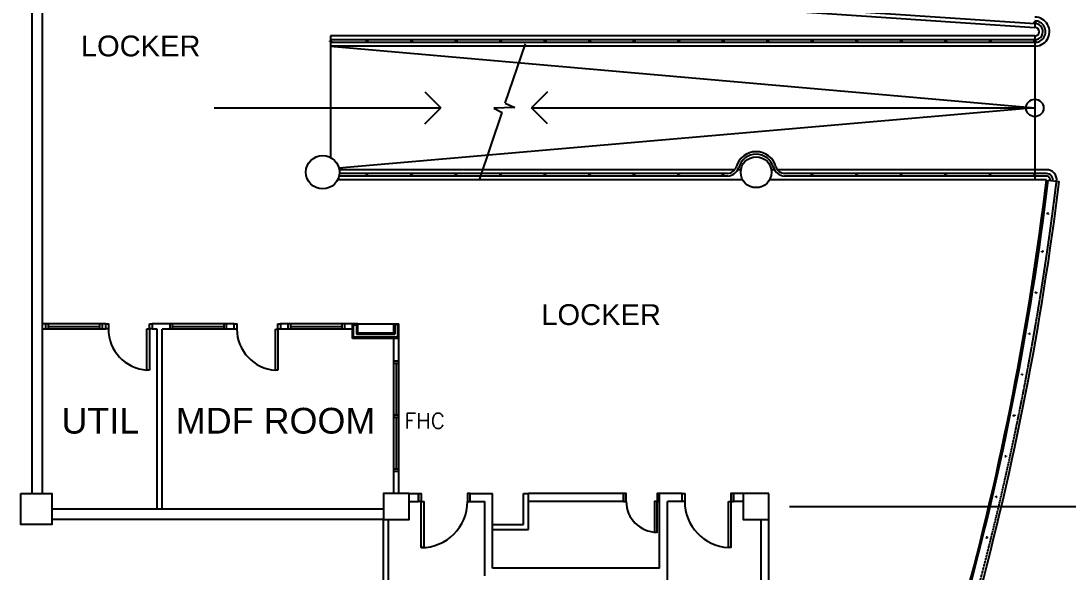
# Model space of a CAD drawing. Header units: millimetres. Extents: x -616979 to 2364082, y 43054 to 1637649.
# Drawn here: x 369138 to 389505, y 71487 to 82204 of the extents above; entities that cross this region are included whole.
import ezdxf

# ---------------------------------------------------------------- set-up
doc = ezdxf.new("R2010")
doc.units = ezdxf.units.MM
doc.linetypes.add('HIDDEN', pattern=[0.375, 0.25, -0.125])
for name, color, linetype in [('a-column', 7, 'Continuous'), ('a-door', 1, 'Continuous'), ('a-label', 9, 'Continuous'), ('a-railing', 254, 'Continuous'), ('a-ramps', 254, 'Continuous'), ('A-TEXT', 7, 'Continuous'), ('a-wall', 5, 'Continuous'), ('a-windows', 7, 'Continuous'), ('WALLS', 7, 'Continuous')]:
    doc.layers.add(name, color=color, linetype=linetype)
doc.styles.add('-kitz', font='arial.ttf')
doc.styles.add('200scale@60cl', font='ROMANS.shx', dxfattribs={"height": 0.3})
doc.styles.add('arial', font='arial.ttf')
doc.styles.add('Century Gothic', font='GOTHIC.TTF')
doc.dimstyles.new('scale 200', dxfattribs={"dimtxt": 400, "dimasz": 400, "dimexe": 400, "dimexo": 400, "dimgap": 200, "dimtad": 1, "dimdec": 0, "dimzin": 0, "dimdsep": 46, "dimtxsty": 'Century Gothic', "dimblk": 'SMALL', "dimcen": 400, "dimdle": 400, "dimclrd": 1, "dimclre": 1, "dimadec": 0, "dimazin": 0, "dimtfac": 1, "dimtdec": 0, "dimtofl": 0, "dimtmove": 0, "dimatfit": 3, "dimldrblk": 'OPEN90', "dimfxl": 1, "dimtolj": 1, "dimtzin": 0, "dimarcsym": 1})

# ---------------------------------------------------------------- blocks, each defined once
blk = doc.blocks.new('_Small')
at = {"color": 0, "lineweight": -2}
blk.add_circle((0, 0), 0.25, dxfattribs=at)
blk = doc.blocks.new('*D21')
at = {"color": 1, "lineweight": -2, "transparency": 16777216}
for p, q in [((415990, 72362), (415990, 79662)), ((389755, 79262), (416390, 79262)), ((384088, 72762), (416390, 72762))]:
    blk.add_line(p, q, dxfattribs=at)
at = {"layer": 'Defpoints', "color": 0, "transparency": 16777216}
for p in [(389355, 79262), (415990, 79262), (383688, 72762)]:
    blk.add_point(p, dxfattribs=at)
at = {"color": 1, "lineweight": -2, "transparency": 16777216, "xscale": 400, "yscale": 400, "zscale": 400}
for p, rotation in [((415990, 79262), 90), ((415990, 72762), 270)]:
    blk.add_blockref('_Small', p, dxfattribs=dict(at, rotation=rotation))
at = {"color": 0, "transparency": 16777216, "insert": (415580, 76012), "char_height": 400, "attachment_point": 5, "rotation": 90, "style": 'Century Gothic'}
blk.add_mtext('\\A1;6500', dxfattribs=at)
blk = doc.blocks.new('_Open90')
at = {"color": 0, "linetype": 'ByBlock', "lineweight": -2}
for p, q in [((0, 0), (-1, 0)), ((-0.5, 0.5), (0, 0)), ((0, 0), (-0.5, -0.5))]:
    blk.add_line(p, q, dxfattribs=at)
blk = doc.blocks.new('*D22')
at = {"color": 1, "lineweight": -2, "transparency": 16777216}
for p, q in [((415990, 73162), (415990, 63362)), ((384088, 72762), (416390, 72762)), ((384088, 63762), (416390, 63762))]:
    blk.add_line(p, q, dxfattribs=at)
at = {"layer": 'Defpoints', "color": 0, "transparency": 16777216}
for p in [(383688, 72762), (383688, 63762), (415990, 63762)]:
    blk.add_point(p, dxfattribs=at)
at = {"color": 1, "lineweight": -2, "transparency": 16777216, "xscale": 400, "yscale": 400, "zscale": 400}
for p, rotation in [((415990, 72762), 90), ((415990, 63762), 270)]:
    blk.add_blockref('_Small', p, dxfattribs=dict(at, rotation=rotation))
at = {"color": 0, "transparency": 16777216, "insert": (415580, 68262), "char_height": 400, "attachment_point": 5, "rotation": 90, "style": 'Century Gothic'}
blk.add_mtext('\\A1;9000', dxfattribs=at)

msp = doc.modelspace()

# ---------------------------------------------------------------- linework, layer by layer
msp.add_arc((332512.787, 85836.991), 78378.059, 336.37627845, 49.56052121)
at = {"layer": 'a-column'}
for points in [[(369137.787, 73012.161), (369737.787, 73012.161), (369737.787, 72412.161), (369137.787, 72412.161)], [(376687.787, 73012.161), (376187.787, 73012.161), (376187.787, 72512.161), (376687.787, 72512.161)], [(383687.787, 73012.161), (383187.787, 73012.161), (383187.787, 72512.161), (383687.787, 72512.161)]]:
    msp.add_lwpolyline(points, close=True, dxfattribs=at)
for centre, radius in [((375007.125, 79262.161), 325), ((383437.787, 79262.161), 300)]:
    msp.add_circle(centre, radius, dxfattribs=at)
at = {"layer": 'a-door'}
for p, q in [((371587.83, 75415.1), (371587.83, 76215.1)), ((371587.83, 76215.1), (371637.83, 76215.1)), ((371637.83, 76215.1), (371637.83, 75415.1)), ((374087.787, 75412.161), (374087.787, 76212.161)), ((374087.787, 76212.161), (374137.787, 76212.161)), ((374137.787, 76212.161), (374137.787, 75412.161)), ((371637.83, 75415.1), (371587.83, 75415.1)), ((374137.787, 75412.161), (374087.787, 75412.161)), ((381998.591, 72862.161), (381998.591, 73012.161)), ((382998.591, 73012.161), (382998.591, 72862.161))]:
    msp.add_line(p, q, dxfattribs=at)
for points in [[(370787.83, 76315.1), (370837.83, 76315.1), (370837.83, 76215.1), (370787.83, 76215.1)], [(371637.83, 76315.1), (371687.83, 76315.1), (371687.83, 76215.1), (371637.83, 76215.1)], [(373287.787, 76312.161), (373337.787, 76312.161), (373337.787, 76212.161), (373287.787, 76212.161)], [(374137.787, 76312.161), (374187.787, 76312.161), (374187.787, 76212.161), (374137.787, 76212.161)], [(376873.591, 73012.161), (376923.591, 73012.161), (376923.591, 72862.161), (376873.591, 72862.161)], [(377823.591, 72862.161), (377873.591, 72862.161), (377873.591, 73012.161), (377823.591, 73012.161)], [(380861.091, 72862.161), (380911.091, 72862.161), (380911.091, 73012.161), (380861.091, 73012.161)], [(381511.091, 72862.161), (381561.091, 72862.161), (381561.091, 73012.161), (381511.091, 73012.161)], [(381998.591, 73012.161), (382048.591, 73012.161), (382048.591, 72862.161), (381998.591, 72862.161)], [(382948.591, 72862.161), (382998.591, 72862.161), (382998.591, 73012.161), (382948.591, 73012.161)], [(376923.591, 72862.161), (376971.896, 72862.161), (376971.896, 71962.161), (376923.591, 71962.161)], [(381462.787, 72262.161), (381511.091, 72262.161), (381511.091, 72862.161), (381462.787, 72862.161)], [(382898.591, 72862.161), (382948.591, 72862.161), (382948.591, 71962.161), (382898.591, 71962.161)]]:
    msp.add_lwpolyline(points, close=True, dxfattribs=at)
for centre, radius, start, end in [((371640.715, 76216.243), 802.886, 180.0815471, 266.2232324), ((374140.672, 76213.304), 802.886, 180.0815471, 266.2232324), ((376923.591, 72862.161), 900, 270, 0), ((381511.091, 72862.161), 600, 180, 270), ((382951.133, 72863.173), 902.542, 180.0642255, 266.6626204)]:
    msp.add_arc(centre, radius, start, end, dxfattribs=at)
at = {"layer": 'a-railing', "linetype": 'HIDDEN', "ltscale": 0.058}
for centre in [(388859.11, 82179.543), (375157.125, 81812.161), (375872.874, 81812.161), (376738.623, 81812.161), (377604.372, 81812.161), (378470.121, 81812.161), (379335.87, 81812.161), (380201.619, 81812.161), (381067.368, 81812.161), (381933.118, 81812.161), (382798.867, 81812.161), (383664.616, 81812.161), (384530.365, 81812.161), (385396.114, 81812.161), (386261.863, 81812.161), (387127.612, 81812.161), (387993.361, 81812.161), (388859.11, 81812.161), (375872.874, 79212.161), (376738.623, 79212.161), (377604.372, 79212.161), (378470.121, 79212.161), (379335.87, 79212.161), (380201.619, 79212.161), (381067.368, 79212.161), (381933.118, 79212.161), (382798.867, 79212.161), (384530.365, 79212.161), (385396.114, 79212.161), (386261.863, 79212.161), (387127.612, 79212.161), (387993.361, 79212.161), (388859.11, 79212.161), (389115.459, 78460.414), (389005.99, 77722.653), (388885.143, 76921.726), (388752.942, 76122.598), (388609.414, 75325.426), (388454.586, 74530.372), (388288.491, 73737.595), (388111.161, 72947.256), (387922.633, 72159.512)]:
    msp.add_circle(centre, 12.5, dxfattribs=at)
at = {"layer": 'a-railing'}
for centre, radius, start, end in [((331526.921, 86104.033), 58017.898, 336.38901911, 353.0739946), ((331513.826, 86105.588), 58243.584, 336.60177287, 353.07512109)]:
    msp.add_arc(centre, radius, start, end, dxfattribs=at)
at = {"layer": 'a-railing', "linetype": 'HIDDEN', "ltscale": 1.5}
msp.add_arc((331516.928, 86105.22), 58190.461, 336.5518555, 353.0587616, dxfattribs=at)
at = {"layer": 'a-ramps'}
for p, q in [((374674.793, 83110.393), (388859.11, 82154.147)), ((375157.125, 81912.161), (375157.125, 79550.475)), ((388859.11, 81837.163), (375157.125, 81837.163)), ((388859.11, 81787.163), (375157.125, 81787.163)), ((378558.436, 80604.266), (378949.514, 81762.161)), ((388859.11, 81712.161), (388859.11, 79312.161)), ((376992.984, 80824.016), (377304.838, 80512.161)), ((379381.276, 80824.016), (379069.422, 80512.161)), ((372897.908, 80512.161), (377304.838, 80512.161)), ((376992.984, 80200.307), (377304.838, 80512.161)), ((378744.99, 80518.321), (378336.949, 80506.002)), ((378336.949, 80506.002), (378496.919, 80422.129)), ((378558.436, 80604.266), (378744.99, 80518.321)), ((379381.276, 80200.307), (379069.422, 80512.161)), ((379069.422, 80512.161), (388859.11, 80512.161)), ((378054.478, 79112.161), (378496.919, 80422.129)), ((382884.061, 79237.161), (375331.162, 79237.161)), ((389084.795, 79237.161), (383991.512, 79237.161)), ((382886.02, 79187.161), (375323.352, 79187.161)), ((389084.795, 79187.161), (383989.553, 79187.161)), ((389121.445, 79107.805), (389332.529, 79083.281))]:
    msp.add_line(p, q, dxfattribs=at)
msp.add_lwpolyline([(375157.125, 81712.161), (388859.11, 80512.161), (375322.787, 79339.507)], dxfattribs=at)
msp.add_circle((388859.11, 80512.161), 169.578, dxfattribs=at)
for centre, radius, start, end in [((388859.11, 81995.569), 208.691, 267.0019043, 90), ((388859.11, 81995.569), 158.578, 267.3300273, 90), ((383437.787, 79262.161), 400, 15.5166323, 164.4833677), ((383437.787, 79262.161), 350, 15.3199637, 164.6800363), ((382867.919, 79431.036), 194.546, 274.2447642, 341.7946529), ((382867.919, 79431.036), 244.546, 274.2447642, 341.7946529), ((384007.654, 79431.036), 244.546, 198.2053471, 265.7552358), ((384007.654, 79431.036), 194.546, 198.2053471, 265.7552358), ((389084.795, 79112.161), 125, 347.4895588, 90), ((389084.795, 79112.161), 75, 353.2209453, 90)]:
    msp.add_arc(centre, radius, start, end, dxfattribs=at)
at = {"layer": 'a-wall'}
for p, q in [((369355.63, 75862.161), (369355.63, 88153.309)), ((369555.63, 73012.161), (369555.63, 88186.003)), ((374944.125, 83017.066), (388859.11, 82078.977)), ((388859.11, 82154.147), (388859.11, 82078.977)), ((388859.11, 81912.161), (375157.125, 81912.161)), ((388859.11, 81912.161), (388859.11, 81837.163)), ((388859.11, 81712.161), (375157.125, 81712.161)), ((388859.11, 81787.163), (388859.11, 81712.161)), ((383021.922, 79312.161), (375328.256, 79312.161)), ((383141.983, 79312.161), (383081.628, 79312.161)), ((383793.945, 79312.161), (383733.59, 79312.161)), ((389084.795, 79312.161), (383853.651, 79312.161)), ((388859.11, 79312.161), (388859.11, 79237.161)), ((383177.979, 79112.161), (375295.439, 79112.161)), ((389084.795, 79112.161), (383697.594, 79112.161)), ((388859.11, 79187.161), (388859.11, 79112.161)), ((369355.63, 73012.161), (369355.63, 75862.161)), ((376187.787, 72712.161), (369737.787, 72712.161)), ((376187.787, 72512.161), (369737.787, 72512.161))]:
    msp.add_line(p, q, dxfattribs=at)
for centre, radius, start, end in [((388859.11, 81995.569), 283.862, 266.7591634, 90), ((388859.11, 81995.569), 83.408, 270, 90), ((389084.795, 79112.161), 200, 353.3450644, 90), ((332512.787, 85836.991), 56970.304, 336.2002784, 353.2209453)]:
    msp.add_arc(centre, radius, start, end, dxfattribs=at)
at = {"layer": 'a-windows', "linetype": 'ByBlock'}
for p, q in [((369621.73, 76212.161), (369621.73, 76312.161)), ((369671.73, 76212.161), (369671.73, 76312.161)), ((369671.73, 76262.161), (370671.73, 76262.161)), ((370671.73, 76212.161), (370671.73, 76312.161)), ((370721.73, 76212.161), (370721.73, 76312.161)), ((372037.787, 76212.161), (372037.787, 76312.161)), ((372087.787, 76212.161), (372087.787, 76312.161)), ((372087.787, 76262.161), (373087.787, 76262.161)), ((373087.787, 76212.161), (373087.787, 76312.161)), ((373137.787, 76212.161), (373137.787, 76312.161)), ((374337.787, 76212.161), (374337.787, 76312.161)), ((374387.787, 76212.161), (374387.787, 76312.161)), ((374387.787, 76262.161), (375387.787, 76262.161)), ((375387.787, 76212.161), (375387.787, 76312.161)), ((375437.787, 76212.161), (375437.787, 76312.161)), ((376387.787, 75597.161), (376487.787, 75597.161)), ((376387.787, 75547.161), (376487.787, 75547.161)), ((376437.787, 75547.161), (376437.787, 74547.161)), ((376387.787, 74547.161), (376487.787, 74547.161)), ((376387.787, 74497.161), (376487.787, 74497.161)), ((376437.787, 74497.161), (376437.787, 73497.161)), ((376387.787, 73497.161), (376487.787, 73497.161)), ((376387.787, 73447.161), (376487.787, 73447.161))]:
    msp.add_line(p, q, dxfattribs=at)
at = {"layer": 'WALLS'}
for p, q in [((370787.83, 76312.161), (369555.63, 76312.161)), ((370787.83, 76212.161), (369555.63, 76212.161)), ((373287.787, 76312.161), (371687.83, 76312.161)), ((371787.787, 76212.161), (371687.83, 76212.161)), ((371787.787, 72712.161), (371787.787, 76212.161)), ((373287.787, 76212.161), (371887.787, 76212.161)), ((371887.787, 72712.161), (371887.787, 76212.161)), ((375587.787, 76312.161), (374187.787, 76312.161)), ((375587.787, 76212.161), (374187.787, 76212.161)), ((376387.787, 73012.161), (376387.787, 76032.161)), ((376487.787, 73012.161), (376487.787, 76032.161)), ((376686.091, 73012.161), (376873.591, 73012.161)), ((376873.591, 73012.161), (376873.591, 72862.161)), ((377873.591, 73012.161), (378311.091, 73012.161)), ((377873.591, 72862.161), (377873.591, 73012.161)), ((378311.091, 71562.161), (378311.091, 73012.161)), ((378911.091, 72412.161), (378911.091, 73012.161)), ((378911.091, 73012.161), (379011.091, 73012.161)), ((379011.091, 72312.161), (379011.091, 73012.161)), ((380861.091, 73012.161), (379011.091, 73012.161)), ((380861.091, 72862.161), (380861.091, 73012.161)), ((381998.591, 73012.161), (381561.091, 73012.161)), ((381561.091, 71562.161), (381561.091, 73012.161)), ((383186.091, 73012.161), (382998.591, 73012.161)), ((376686.091, 72862.161), (376873.591, 72862.161)), ((377873.591, 72862.161), (378161.091, 72862.161)), ((378161.091, 71412.161), (378161.091, 72862.161)), ((380861.091, 72862.161), (379011.091, 72862.161)), ((381711.091, 70362.161), (381711.091, 72862.161)), ((381998.591, 72862.161), (381711.091, 72862.161)), ((383186.091, 72862.161), (382998.591, 72862.161)), ((376187.787, 64012.161), (376187.787, 72512.161)), ((376287.787, 64012.161), (376287.787, 72512.161)), ((383537.787, 64012.161), (383537.787, 72512.161)), ((383687.787, 64012.161), (383687.787, 72512.161)), ((378311.091, 72412.161), (378911.091, 72412.161)), ((378311.091, 72312.161), (379011.091, 72312.161)), ((381561.091, 71562.161), (378311.091, 71562.161))]:
    msp.add_line(p, q, dxfattribs=at)
at = {"layer": 'WALLS', "lineweight": 25}
for p, q in [((375587.787, 76032.161), (375587.787, 76312.161)), ((375687.787, 76312.161), (375587.787, 76312.161)), ((375607.787, 76292.161), (375667.787, 76292.161)), ((375607.787, 76052.161), (375607.787, 76292.161)), ((375667.787, 76292.161), (375667.787, 76112.161)), ((375687.787, 76132.161), (375687.787, 76312.161)), ((375687.787, 76312.161), (376387.787, 76312.161)), ((376387.787, 76312.161), (376487.787, 76312.161)), ((376387.787, 76132.161), (376387.787, 76312.161)), ((376467.787, 76292.161), (376407.787, 76292.161)), ((376407.787, 76292.161), (376407.787, 76112.161)), ((376467.787, 76052.161), (376467.787, 76292.161)), ((376487.787, 76032.161), (376487.787, 76312.161)), ((376487.787, 76032.161), (375587.787, 76032.161)), ((376467.787, 76052.161), (375607.787, 76052.161)), ((375667.787, 76112.161), (376407.787, 76112.161)), ((376387.787, 76132.161), (375687.787, 76132.161))]:
    msp.add_line(p, q, dxfattribs=at)

# ---------------------------------------------------------------- texts
at = {"layer": 'a-label', "style": '-kitz'}
for s, p in [('UTIL', (369925.033, 74180.291)), ('MDF ROOM', (372150.707, 74180.291))]:
    msp.add_text(s, height=500, dxfattribs=at).set_placement(p)
at = {"layer": 'a-label', "linetype": 'Continuous', "insert": (377381.329, 74277.707), "char_height": 300, "width": 1758.28612, "attachment_point": 9, "style": '200scale@60cl'}
msp.add_mtext('FHC', dxfattribs=at)
at = {"layer": 'A-TEXT', "linetype": 'Continuous', "style": 'arial'}
for p in [(370303.542, 81514.902), (379259.725, 76291.035)]:
    msp.add_text('LOCKER', height=405, dxfattribs=at).set_placement(p)

# ---------------------------------------------------------------- dimensions: what is measured, and where the dimension line sits
for base, p2, picture, middle in [((415990.302, 79262.161), (389354.855, 79262.161), '*D21', (415580.24, 76012.161)), ((415990.302, 63762.161), (383687.787, 63762.161), '*D22', (415580.24, 68262.161))]:
    dim = msp.add_linear_dim(base=base, p1=(383687.787, 72762.161), p2=p2, angle=90, dimstyle='scale 200')
    dim.commit()
    dim.dimension.update_dxf_attribs({"geometry": picture, "text_midpoint": middle})

doc.saveas('drawing.dxf')
